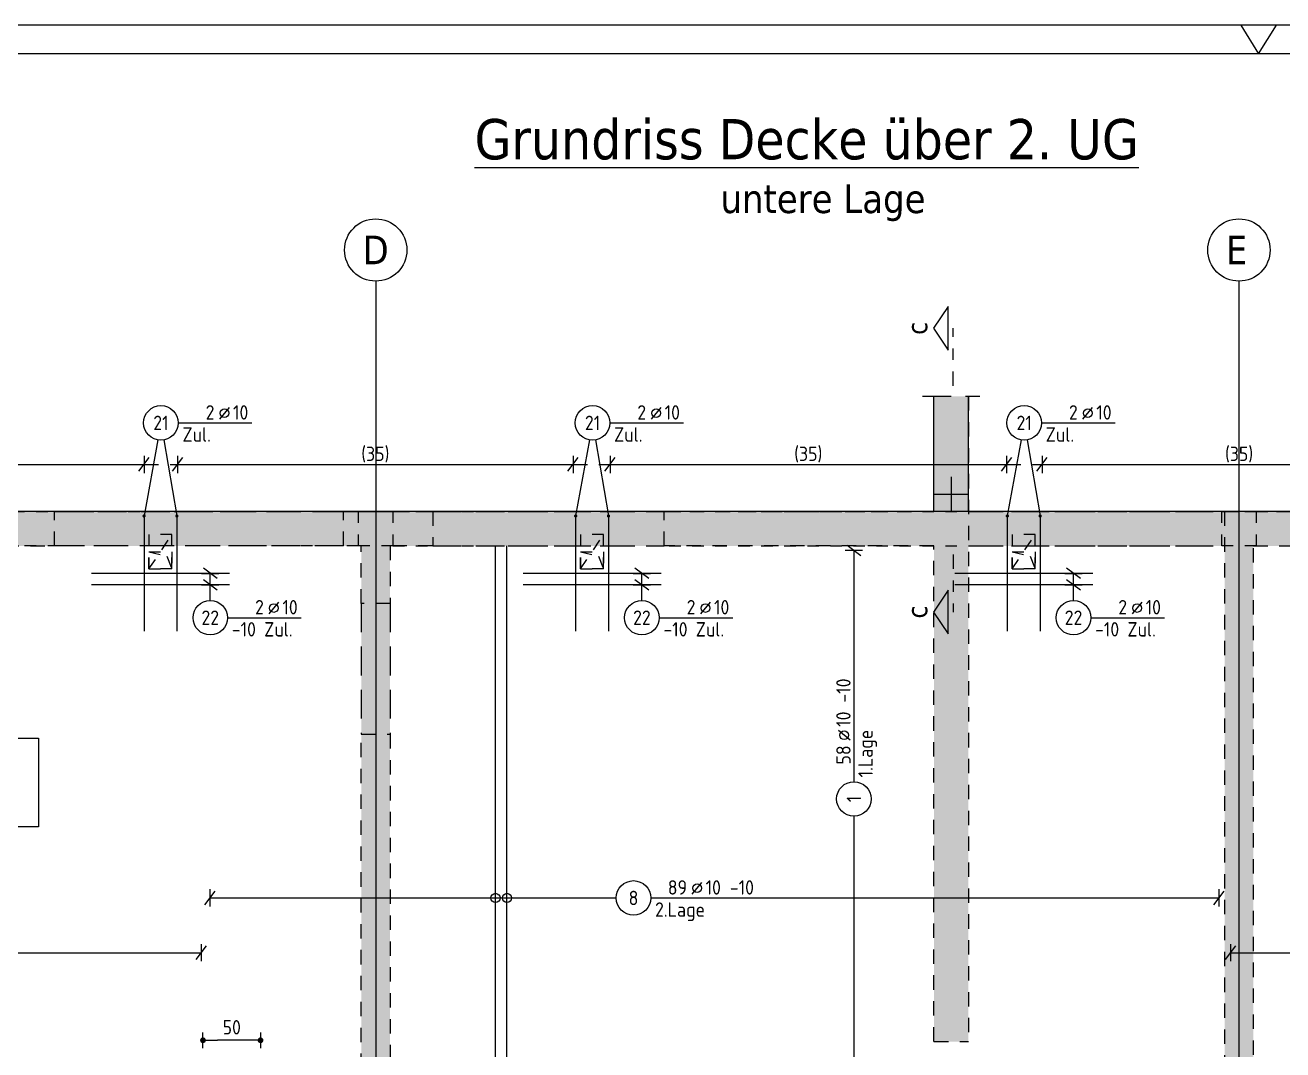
# Model space of a CAD drawing. Extents: x -10 to 81.1, y -14.9 to 49.1.
# Drawn here: x 19.01 to 29.94, y 33.15 to 42.05 of the extents above; entities that cross this region are included whole.
import ezdxf
from ezdxf.enums import TextEntityAlignment as Align

# ---------------------------------------------------------------- set-up
doc = ezdxf.new("R2010")
doc.units = 0
doc.header["$LTSCALE"] = 0.5
for name, pattern in [('AUSGEZOGEN', [1000.01, 1000, 0.01]), ('DASHDOTSMALL', [1.05, 0.5, -0.25, 0.05, -0.25]), ('DASHED', [0.75, 0.5, -0.25]), ('DOT', [0.175, 0.05, -0.125]), ('HIDDEN', [0.375, 0.25, -0.125]), ('HIDDEN2', [0.187, 0.125, -0.062]), ('PUNKT', [0.175, 0.05, -0.125]), ('STRICHLINIE', [0.75, 0.5, -0.25]), ('STRICHPUNKT2', [0.55, 0.25, -0.125, 0.05, -0.125]), ('VERDECKT', [0.375, 0.25, -0.125])]:
    doc.linetypes.add(name, pattern=pattern)
for name, color, linetype in [('1.UG', 7, 'Continuous'), ('ACHSEN', 7, 'Continuous'), ('AFB', 7, 'Continuous'), ('AFU', 7, 'Continuous'), ('BETON', 7, 'Continuous'), ('Brüstung 1.UG', 7, 'Continuous'), ('DD', 7, 'Continuous'), ('DRUEBER', 7, 'Continuous'), ('grau_mittel', 7, 'Continuous'), ('HILFE', 7, 'Continuous'), ('MASSE', 7, 'Continuous'), ('OBJEKT', 7, 'Continuous'), ('RAHMEN', 7, 'Continuous'), ('RND', 7, 'Continuous'), ('SCHNITTE', 7, 'Continuous'), ('SFP_Achsen', 7, 'Continuous'), ('TEXT', 7, 'Continuous'), ('VERDECKT', 7, 'Continuous'), ('VERDECKT2', 7, 'Continuous')]:
    doc.layers.add(name, color=color, linetype=linetype)
doc.styles.add('helv', font='tahoma.ttf')
doc.styles.add('txt', font='isocp.shx')
doc.linetypes.add('AFU_50M', pattern='A,0.45,["/",Standard,S=0.2,R=0,X=-0.01,Y=-0.1],0.07,["/",Standard,S=0.2,R=0,X=-0.01,Y=-0.1],0.45', length=0.97)
doc.dimstyles.new('DOT_I', dxfattribs={"dimscale": 0.5, "dimtxt": 0.25, "dimasz": 0.25, "dimexe": 0.1, "dimexo": 0.3, "dimgap": 0.1, "dimtad": 1, "dimdec": 3, "dimzin": 3, "dimtxsty": 'txt', "dimblk": 'DOT', "dimblk1": 'DOT', "dimblk2": 'DOT', "dimsah": 1, "dimcen": 0.1, "dimse1": 1, "dimse2": 1, "dimazin": 0, "dimtfac": 1, "dimtdec": 4, "dimtix": 1, "dimtmove": 2, "dimatfit": 3, "dimfxl": 0, "dimtvp": 1, "dimtolj": 1, "dimtzin": 0, "dimarcsym": 0})
pattern_1 = [(0, (-9.57269, -37.34887), (0.0396875, 0.079375), [0, -0.079375])]

# ---------------------------------------------------------------- blocks, each defined once
blk = doc.blocks.new('DINA0')
at = {"layer": 'RAHMEN'}
blk.add_line((118.9, 84.1), (0, 84.1), dxfattribs=at)
at = {"layer": 'RAHMEN', "color": 7, "linetype": 'Continuous'}
for p, q in [((59.14, 84.1), (59.45, 83.6)), ((59.45, 83.6), (59.76, 84.1))]:
    blk.add_line(p, q, dxfattribs=at)
at = {"layer": 'RAHMEN', "color": 5}
blk.add_line((118.4, 83.6), (2, 83.6), dxfattribs=at)
blk = doc.blocks.new('DOT')
at = {"layer": 'MASSE', "color": 7, "linetype": 'Continuous'}
for p, q in [((0, 0), (-1, 0)), ((0, 0.54), (0, -0.54))]:
    blk.add_line(p, q, dxfattribs=at)
at = {"layer": 'MASSE', "color": 7, "linetype": 'Continuous', "const_width": 0.2}
blk.add_lwpolyline([(-0.1, 0, 1), (0.1, 0, 1)], format="xyb", close=True, dxfattribs=at)
blk = doc.blocks.new('*D11')
at = {"layer": 'Defpoints', "color": 0, "linetype": 'AUSGEZOGEN', "transparency": 16777216}
for p in [(20.554, 33.232), (20.554, 33.232), (21.054, 33.232)]:
    blk.add_point(p, dxfattribs=at)
at = {"layer": 'MASSE', "color": 0, "linetype": 'AUSGEZOGEN', "lineweight": -2, "transparency": 16777216}
blk.add_line((20.929, 33.232), (20.679, 33.232), dxfattribs=at)
at = {"layer": 'MASSE', "color": 0, "linetype": 'AUSGEZOGEN', "lineweight": -2, "transparency": 16777216, "xscale": 0.125, "yscale": 0.125, "zscale": 0.125, "rotation": 180}
blk.add_blockref('DOT', (20.554, 33.232), dxfattribs=at)
at = {"layer": 'MASSE', "color": 0, "linetype": 'AUSGEZOGEN', "lineweight": -2, "transparency": 16777216, "xscale": 0.125, "yscale": 0.125, "zscale": 0.125}
blk.add_blockref('DOT', (21.054, 33.232), dxfattribs=at)
at = {"layer": 'MASSE', "color": 0, "linetype": 'AUSGEZOGEN', "transparency": 16777216, "insert": (20.804, 33.345), "char_height": 0.125, "attachment_point": 5, "style": 'txt'}
blk.add_mtext('\\A1;50', dxfattribs=at)
blk = doc.blocks.new('lei_gre')
at = {"layer": 'RND', "color": 7, "linetype": 'Continuous'}
for p, q in [((-0.09, -0.12), (0.09, 0.12)), ((0, 0.15), (0, -0.15))]:
    blk.add_line(p, q, dxfattribs=at)
blk = doc.blocks.new('RND_LEI')
at = {"layer": 'RND', "color": 7, "linetype": 'Continuous'}
blk.add_line((1.022, 0.066), (1.19, 0.27), dxfattribs=at)
for centre, radius in [((0, 0), 0.3), ((1.106, 0.168), 0.075)]:
    blk.add_circle(centre, radius, dxfattribs=at)
at = {"layer": 'RND', "color": 7, "linetype": 'Continuous', "style": 'txt'}
blk.add_attdef('ANZ', text='', height=0.25, dxfattribs=at).set_placement((0.931, 0.057), align=Align.RIGHT)
for tag, p in [('DUM', (1.253, 0.057)), ('ABSTD', (1.674, 0.057)), ('POSTXT', (0.374, -0.327))]:
    blk.add_attdef(tag, p, '', height=0.25, dxfattribs=at)
blk.add_attdef('POSL', text='', height=0.25, dxfattribs=at).set_placement((0, 0), align=Align.MIDDLE)
blk = doc.blocks.new('SCHN-2')
at = {"layer": 'SCHNITTE', "color": 6, "linetype": 'Continuous'}
blk.add_lwpolyline([(0.378, 0.088), (0, 0.34), (-0.378, 0.088)], close=True, dxfattribs=at)
at = {"layer": 'SCHNITTE', "color": 1, "linetype": 'DASHDOTSMALL', "style": 'helv'}
blk.add_attdef('SCHN-2', text='', height=0.35, dxfattribs=at).set_placement((0, 0.45), align=Align.CENTER)

msp = doc.modelspace()

# ---------------------------------------------------------------- hatches: boundary and pattern name
at = {"layer": '1.UG', "linetype": 'DOT'}
h = msp.add_hatch(dxfattribs=at)
h.set_pattern_fill('DOTS', scale=0.05, double=1)
h.set_pattern_definition(pattern_1)
h.paths.add_polyline_path([(32.3895, 25.8013), (32.3895, 25.5513), (33.9795, 25.5513), (33.9795, 23.5763), (32.3895, 23.5763), (32.3895, 23.3263), (37.1795, 23.3263), (37.1795, 24.0363), (36.9295, 24.0363), (36.9295, 23.5763), (34.2295, 23.5763), (34.2295, 25.5513), (36.9295, 25.5513), (36.9295, 25.0863), (37.1795, 25.0863), (37.1795, 25.951), (36.9295, 25.951), (36.9295, 25.8013)], flags=17)
h.paths.add_polyline_path([(13.3545, 23.3263), (13.3545, 23.5763), (9.5895, 23.5763), (9.5895, 23.3263)], flags=17)
h.paths.add_polyline_path([(4.6895, 25.7213), (4.6895, 37.5263), (8.1795, 37.5263), (8.1795, 29.5763), (9.5545, 29.5763), (9.5545, 29.8263), (8.4295, 29.8263), (8.4295, 37.5263), (10.6795, 37.5263), (10.6795, 36.2863), (10.9295, 36.2863), (10.9295, 37.8263), (4.5295, 37.8263), (4.5295, 30.7513), (4.4795, 30.7513), (4.4795, 26.0213), (4.0245, 26.0213), (4.0245, 25.7213)])
h.paths.add_polyline_path([(10.9295, 35.1513), (10.6795, 35.1513), (10.6795, 29.5763), (10.9295, 29.5763)])
h.paths.add_polyline_path([(43.1545, 23.6013), (43.1545, 23.3013), (43.4545, 23.3013), (43.4545, 23.6013)])
h.paths.add_polyline_path([(43.4545, 30.3263), (43.1545, 30.3263), (43.1545, 29.5763), (43.4545, 29.5763)])
h.paths.add_polyline_path([(43.4545, 37.8263), (36.9295, 37.8263), (36.9295, 36.2863), (37.1795, 36.2863), (37.1795, 37.5263), (39.4295, 37.5263), (39.4295, 29.8263), (38.3045, 29.8263), (38.3045, 29.5763), (39.6795, 29.5763), (39.6795, 37.5263), (43.1545, 37.5263), (43.1545, 32.8263), (43.4545, 32.8263)])
h.paths.add_polyline_path([(36.9295, 29.8263), (35.8795, 29.8263), (35.8795, 29.5763), (37.1795, 29.5763), (37.1795, 35.1513), (36.9295, 35.1513)])
h.paths.add_polyline_path([(34.2295, 29.6313), (34.4795, 29.6313), (34.4795, 30.3263), (34.2295, 30.3263)])
h.paths.add_polyline_path([(32.3795, 30.3263), (32.1295, 30.3263), (32.1295, 29.6313), (32.3795, 29.6313)])
h.paths.add_polyline_path([(30.7295, 30.3263), (30.4795, 30.3263), (30.4795, 29.6313), (30.7295, 29.6313)])
h.paths.add_polyline_path([(28.6295, 30.3263), (28.3795, 30.3263), (28.3795, 29.6313), (28.6295, 29.6313)])
h.paths.add_polyline_path([(26.7295, 29.6313), (26.9795, 29.6313), (26.9795, 30.3263), (26.7295, 30.3263)])
h.paths.add_polyline_path([(24.6295, 29.6313), (24.8795, 29.6313), (24.8795, 30.3263), (24.6295, 30.3263)])
h.paths.add_polyline_path([(22.9795, 29.6313), (23.2295, 29.6313), (23.2295, 30.3263), (22.9795, 30.3263)])
h.paths.add_polyline_path([(21.1295, 30.3263), (20.8795, 30.3263), (20.8795, 29.6313), (21.1295, 29.6313)])
h.paths.add_polyline_path([(19.2295, 29.6313), (19.4795, 29.6313), (19.4795, 30.3263), (19.2295, 30.3263)])
h.paths.add_polyline_path([(17.1295, 29.6313), (17.3795, 29.6313), (17.3795, 30.3263), (17.1295, 30.3263)])
h.paths.add_polyline_path([(15.7295, 30.3263), (15.4795, 30.3263), (15.4795, 29.6313), (15.7295, 29.6313)])
h.paths.add_polyline_path([(13.6295, 30.3263), (13.3795, 30.3263), (13.3795, 29.6313), (13.6295, 29.6313)])
h.paths.add_polyline_path([(14.7045, 37.8263), (14.4045, 37.8263), (14.4045, 37.5263), (14.7045, 37.5263)])
h.paths.add_polyline_path([(21.9045, 37.5263), (22.2045, 37.5263), (22.2045, 37.8263), (21.9045, 37.8263)])
h.paths.add_polyline_path([(29.7045, 37.8263), (29.4045, 37.8263), (29.4045, 37.5263), (29.7045, 37.5263)])
h.paths.add_polyline_path([(31.1045, 23.5763), (19.0295, 23.5763), (19.0295, 27.7013), (20.2295, 27.7013), (20.2295, 27.9513), (17.4645, 27.9513), (17.4645, 27.7013), (17.6145, 27.7013), (17.6145, 26.5113), (14.7645, 26.5113), (14.7645, 27.7013), (16.5795, 27.7013), (16.5795, 27.9513), (8.1795, 27.9513), (8.1795, 23.3263), (8.5795, 23.3263), (8.5795, 23.5763), (8.4295, 23.5763), (8.4295, 27.7013), (14.5145, 27.7013), (14.5145, 23.5763), (14.3645, 23.5763), (14.3645, 23.3263), (14.9145, 23.3263), (14.9145, 23.5763), (14.7645, 23.5763), (14.7645, 26.2613), (17.8645, 26.2613), (17.8645, 27.7013), (18.7795, 27.7013), (18.7795, 23.5763), (15.9245, 23.5763), (15.9245, 23.3263), (31.5045, 23.3263), (31.5045, 23.5763), (31.3545, 23.5763), (31.3545, 25.5513), (31.5045, 25.5513), (31.5045, 25.8013), (31.3545, 25.8013), (31.3545, 27.7013), (36.9295, 27.7013), (36.9295, 26.836), (37.1795, 26.836), (37.1795, 27.9513), (31.1045, 27.9513)])
h.paths.add_polyline_path([(4.4795, 22.3263), (4.6895, 22.3263), (4.6895, 23.6713), (4.0245, 23.6713), (4.0245, 23.3713), (4.4795, 23.3713)])
at = {"layer": 'Brüstung 1.UG', "linetype": 'DOT'}
h = msp.add_hatch(dxfattribs=at)
h.set_pattern_fill('DOTS', color=102, scale=0.05, double=1)
h.set_pattern_definition(pattern_1)
h.paths.add_polyline_path([(14.4045, 37.5263), (14.4045, 37.8263), (10.9295, 37.8263), (10.9295, 37.5263)])
h.paths.add_polyline_path([(21.9045, 37.5263), (21.9045, 37.8263), (14.7045, 37.8263), (14.7045, 37.5263)])
h.paths.add_polyline_path([(29.4045, 37.5263), (29.4045, 37.8263), (22.2045, 37.8263), (22.2045, 37.5263)])
h.paths.add_polyline_path([(36.9295, 37.5263), (36.9295, 37.8263), (29.7045, 37.8263), (29.7045, 37.5263)])
h.paths.add_polyline_path([(43.4545, 29.5763), (43.1545, 29.5763), (43.1545, 23.6013), (43.4545, 23.6013)])
h.paths.add_polyline_path([(43.1545, 22.3263), (43.4545, 22.3263), (43.4545, 23.3013), (43.1545, 23.3013)])
at = {"layer": 'grau_mittel'}
h = msp.add_hatch(color=61, dxfattribs=at)
h.paths.add_polyline_path([(11.7045, 26.0763), (11.7045, 25.8263), (13.7145, 25.8263), (13.7145, 26.0763)])
h.paths.add_polyline_path([(20.7295, 26.0763), (20.7295, 25.8263), (22.6795, 25.8263), (22.6795, 26.0763), (22.1795, 26.0763), (22.1795, 30.2813), (21.9295, 30.2813), (21.9295, 26.0763)])
h.paths.add_polyline_path([(17.6145, 26.0763), (17.6145, 26.0113), (17.3645, 26.0113), (17.3645, 26.0763), (15.0145, 26.0763), (15.0145, 26.0113), (14.7645, 26.0113), (14.7645, 26.0763), (13.7145, 26.0763), (13.7145, 25.8263), (20.1295, 25.8263), (20.1295, 26.0763)])
h.paths.add_polyline_path([(26.9045, 33.2212), (27.2045, 33.2212), (27.2045, 38.8263), (26.9045, 38.8263), (26.9045, 37.8263), (24.5595, 37.8263), (24.5595, 37.5263), (26.9045, 37.5263)])
h.paths.add_polyline_path([(27.2045, 32.6212), (26.9045, 32.6212), (26.9045, 26.0763), (23.2795, 26.0763), (23.2795, 25.8263), (27.2045, 25.8263)])
h = msp.add_hatch(color=61, dxfattribs=at)
h.paths.add_polyline_path([(10.6545, 36.5263), (10.9545, 36.5263), (10.9545, 37.5263), (19.2645, 37.5263), (19.2645, 37.8263), (18.1545, 37.8263), (18.1545, 38.0713), (17.8545, 38.0713), (17.8545, 37.8263), (10.6545, 37.8263)])
h.paths.add_polyline_path([(10.9545, 35.9262), (10.6545, 35.9262), (10.6545, 25.8263), (11.7045, 25.8263), (11.7045, 26.0763), (10.9545, 26.0763)])
h = msp.add_hatch(color=61, dxfattribs=at)
h.paths.add_polyline_path([(37.6895, 33.5763), (37.6895, 33.3263), (37.7995, 33.3263), (37.7995, 33.5763)])
h.paths.add_polyline_path([(16.9295, 22.3263), (17.1795, 22.3263), (17.1795, 23.3263), (17.4145, 23.3263), (17.4145, 23.5763), (16.7945, 23.5763), (16.7945, 23.3263), (16.9295, 23.3263)])
h.paths.add_polyline_path([(8.1795, 28.9762), (8.4295, 28.9762), (8.4295, 29.1663), (8.1795, 29.1663)])
h.paths.add_polyline_path([(8.4295, 28.7762), (8.1795, 28.7762), (8.1795, 27.6513), (4.7545, 27.6513), (4.7545, 30.5013), (8.1795, 30.5013), (8.1795, 30.3013), (8.4295, 30.3013), (8.4295, 30.9013), (8.1795, 30.9013), (8.1795, 30.7513), (4.7545, 30.7513), (4.7545, 37.5263), (8.1795, 37.5263), (8.1795, 32.4013), (8.4295, 32.4013), (8.4295, 37.8263), (4.4545, 37.8263), (4.4545, 30.7513), (4.4045, 30.7513), (4.4045, 22.3263), (4.7545, 22.3263), (4.7545, 23.3263), (8.5495, 23.3263), (8.5495, 23.5763), (8.4295, 23.5763), (8.4295, 24.3213), (8.1795, 24.3213), (8.1795, 23.5763), (4.7545, 23.5763), (4.7545, 27.4013), (8.1795, 27.4013), (8.1795, 26.3313), (8.4295, 26.3313)])
h.paths.add_polyline_path([(11.4295, 23.5763), (11.4295, 23.3263), (14.7845, 23.3263), (14.7845, 23.5763)])
h.paths.add_polyline_path([(11.1295, 23.3263), (11.1295, 23.5763), (10.5595, 23.5763), (10.5595, 23.3263), (10.6795, 23.3263), (10.6795, 22.3263), (10.9295, 22.3263), (10.9295, 23.3263)])
h.paths.add_polyline_path([(19.6245, 23.3263), (19.6245, 23.5763), (19.4245, 23.5763), (19.4245, 23.3263)])
h.paths.add_polyline_path([(27.2845, 23.3263), (27.2845, 23.5763), (19.9244, 23.5763), (19.9244, 23.3263)])
h.paths.add_polyline_path([(31.7545, 25.5513), (32.1545, 25.5513), (32.1545, 25.8013), (32.0045, 25.8013), (32.0045, 27.5012), (31.7545, 27.5012)])
h.paths.add_polyline_path([(34.2295, 25.3512), (33.9795, 25.3512), (33.9795, 23.5763), (32.0045, 23.5763), (32.0045, 25.3511), (31.7545, 25.3511), (31.7545, 23.5763), (29.6795, 23.5763), (29.6795, 24.1963), (29.4295, 24.1963), (29.4295, 23.5763), (27.5845, 23.5763), (27.5845, 23.3263), (30.0545, 23.3263), (30.0545, 22.3263), (30.3045, 22.3263), (30.3045, 23.3263), (36.9295, 23.3263), (36.9295, 22.3263), (37.1795, 22.3263), (37.1795, 24.0363), (36.9295, 24.0363), (36.9295, 23.5763), (34.2295, 23.5763)])
h.paths.add_polyline_path([(36.7795, 27.9513), (36.7795, 27.7013), (36.9295, 27.7013), (36.9295, 26.8363), (37.1795, 26.8363), (37.1795, 27.9513)])
h.paths.add_polyline_path([(37.1795, 25.3362), (37.0995, 25.3362), (37.0995, 25.4862), (37.1795, 25.4862), (37.1795, 25.9513), (36.9295, 25.9513), (36.9295, 25.8013), (34.2295, 25.8012), (34.2295, 27.7013), (36.5295, 27.7013), (36.5295, 27.9513), (33.0395, 27.9513), (33.0395, 27.7013), (33.9795, 27.7012), (33.9795, 25.8013), (33.0395, 25.8013), (33.0395, 25.5513), (36.9295, 25.5513), (36.9295, 25.0863), (37.1795, 25.0863)])
h.paths.add_polyline_path([(36.5295, 30.2013), (36.5295, 30.4513), (35.7495, 30.4513), (35.7495, 30.2013)])
h.paths.add_polyline_path([(36.8295, 30.4513), (36.8295, 30.2013), (37.7995, 30.2013), (37.7995, 30.4513), (37.1795, 30.4513), (37.1795, 32.0963), (36.9295, 32.0963), (36.9295, 30.4513)])
h.paths.add_polyline_path([(29.9795, 30.4513), (29.9795, 30.2013), (30.8645, 30.2013), (30.8645, 30.4513)])
h.paths.add_polyline_path([(32.1545, 27.9513), (29.4295, 27.9513), (29.4295, 25.2063), (29.6795, 25.2063), (29.6795, 27.7013), (31.7545, 27.7013), (31.7545, 27.7012), (32.0045, 27.7012), (32.0045, 27.7013), (32.1545, 27.7013)])
h.paths.add_polyline_path([(31.5595, 37.6262), (31.5595, 37.5263), (35.0495, 37.5263), (35.0495, 37.6262), (35.2495, 37.6262), (35.2495, 37.5263), (36.9295, 37.5263), (36.9295, 32.3963), (37.1795, 32.3963), (37.1795, 33.3263), (37.5895, 33.3263), (37.5895, 33.5763), (37.1795, 33.5763), (37.1795, 37.5263), (39.4295, 37.5263), (39.4295, 33.5763), (38.8095, 33.5763), (38.8095, 33.3263), (39.4295, 33.3263), (39.4295, 30.4513), (38.8095, 30.4513), (38.8095, 30.2013), (39.4295, 30.2013), (39.4295, 30.0013), (39.6795, 30.0013), (39.6795, 37.5263), (43.1545, 37.5263), (43.1545, 28.3513), (39.6795, 28.3513), (39.6795, 28.5013), (39.4295, 28.5013), (39.4295, 27.1013), (39.6795, 27.1013), (39.6795, 27.4763), (39.5795, 27.4763), (39.5795, 27.8263), (39.6795, 27.8263), (39.6795, 28.1013), (43.1545, 28.1013), (43.1545, 23.2763), (39.6795, 23.2763), (39.6795, 24.0763), (39.4295, 24.0763), (39.4295, 22.8763), (39.6795, 22.8763), (39.6795, 23.0263), (43.1545, 23.0263), (43.1545, 22.3263), (43.4545, 22.3263), (43.4545, 37.8263), (29.4295, 37.8263), (29.4295, 29.7313), (29.6795, 29.7313), (29.6795, 37.5263), (31.3595, 37.5263), (31.3595, 37.6262)])
h = msp.add_hatch(color=61, dxfattribs=at)
h.paths.add_polyline_path([(19.2645, 37.8263), (19.2645, 37.5263), (21.7745, 37.5263), (21.7745, 37.8263)])
h.paths.add_polyline_path([(22.1795, 37.5263), (22.5495, 37.5263), (22.5495, 37.8263), (21.7745, 37.8263), (21.7745, 37.5263), (21.9295, 37.5263), (21.9295, 37.0263), (22.1795, 37.0263)])
h.paths.add_polyline_path([(24.5595, 37.5263), (24.5595, 37.8263), (22.5495, 37.8263), (22.5495, 37.5263)])
msp.add_hatch(color=61, dxfattribs=at).paths.add_polyline_path([(27.2045, 37.8263), (27.2045, 37.5263), (29.4295, 37.5263), (29.4295, 37.8263)])
h = msp.add_hatch(color=61, dxfattribs=at)
h.paths.add_polyline_path([(22.1795, 31.4163), (21.9295, 31.4163), (21.9295, 30.2813), (22.1795, 30.2813)])
h.paths.add_polyline_path([(22.1795, 35.8913), (21.9295, 35.8913), (21.9295, 31.4163), (22.1795, 31.4163)])
h.paths.add_polyline_path([(22.1795, 37.0263), (21.9295, 37.0263), (21.9295, 35.8913), (22.1795, 35.8913)])

# ---------------------------------------------------------------- linework, layer by layer
at = {"layer": '1.UG', "color": 7, "linetype": 'PUNKT', "lineweight": -2}
for points in [[(21.9045, 37.8263), (22.2045, 37.8263), (22.2045, 37.5263), (21.9045, 37.5263)], [(29.4045, 37.8263), (29.7045, 37.8263), (29.7045, 37.5263), (29.4045, 37.5263)]]:
    msp.add_lwpolyline(points, close=True, dxfattribs=at)
at = {"layer": 'ACHSEN', "color": 140, "linetype": 'AUSGEZOGEN'}
for p, q in [((22.0545, 39.8263), (22.0545, 22.3263)), ((29.5545, 39.8263), (29.5545, 22.3263)), ((43.4545, 37.8263), (2.2545, 37.8263))]:
    msp.add_line(p, q, dxfattribs=at)
at = {"layer": 'AFB', "color": 1, "linetype": 'AUSGEZOGEN'}
msp.add_line((27.0545, 38.1263), (27.0545, 37.8263), dxfattribs=at)
at = {"layer": 'AFU', "color": 8, "linetype": 'AFU_50M'}
msp.add_line((26.9045, 37.9763), (27.2045, 37.9763), dxfattribs=at)
at = {"layer": 'BETON', "color": 6, "linetype": 'AUSGEZOGEN'}
for p, q in [((26.9045, 37.8263), (26.9045, 38.8263)), ((27.2045, 37.8263), (27.2045, 38.8263)), ((26.9045, 37.8263), (18.1545, 37.8263)), ((43.4545, 37.8263), (27.2045, 37.8263))]:
    msp.add_line(p, q, dxfattribs=at)
at = {"layer": 'Brüstung 1.UG', "color": 102, "linetype": 'DOT'}
for p, q in [((14.7045, 37.8263), (21.9045, 37.8263)), ((22.2045, 37.8263), (29.4045, 37.8263)), ((29.7045, 37.8263), (36.9295, 37.8263)), ((21.9045, 37.5263), (14.7045, 37.5263)), ((22.2045, 37.5263), (29.4045, 37.5263)), ((29.7045, 37.5263), (36.9295, 37.5263))]:
    msp.add_line(p, q, dxfattribs=at)
at = {"layer": 'DD', "color": 7, "linetype": 'HIDDEN2'}
for p, q in [((20.0845, 37.4763), (20.2412, 37.4361)), ((20.2412, 37.4361), (20.2845, 37.3263)), ((23.8344, 37.4763), (23.9912, 37.4361)), ((23.9912, 37.4361), (24.0344, 37.3263)), ((27.5845, 37.4763), (27.7412, 37.4361)), ((27.7412, 37.4361), (27.7845, 37.3263))]:
    msp.add_line(p, q, dxfattribs=at)
for points in [[(20.0845, 37.4763), (20.2845, 37.4763), (20.2845, 37.3263), (20.0845, 37.3263)], [(23.8344, 37.4763), (24.0344, 37.4763), (24.0344, 37.3263), (23.8344, 37.3263)], [(27.5845, 37.4763), (27.7845, 37.4763), (27.7845, 37.3263), (27.5845, 37.3263)]]:
    msp.add_lwpolyline(points, close=True, dxfattribs=at)
at = {"layer": 'DRUEBER', "color": 7, "linetype": 'PUNKT'}
for p, q in [((20.0845, 37.3263), (20.2845, 37.6263)), ((23.8344, 37.3263), (24.0344, 37.6263)), ((27.5845, 37.3263), (27.7845, 37.6263))]:
    msp.add_line(p, q, dxfattribs=at)
for points in [[(20.0845, 37.3263), (20.2845, 37.3263), (20.2845, 37.6263), (20.0845, 37.6263)], [(23.8344, 37.3263), (24.0344, 37.3263), (24.0344, 37.6263), (23.8344, 37.6263)], [(27.5845, 37.3263), (27.7845, 37.3263), (27.7845, 37.6263), (27.5845, 37.6263)]]:
    msp.add_lwpolyline(points, close=True, dxfattribs=at)
at = {"layer": 'HILFE', "color": 102, "linetype": 'DASHED'}
msp.add_line((26.8045, 38.8263), (27.3045, 38.8263), dxfattribs=at)
at = {"layer": 'OBJEKT', "color": 1, "linetype": 'AUSGEZOGEN'}
msp.add_lwpolyline([(17.9594, 35.8557), (19.1258, 35.8557), (19.1258, 35.0861), (17.9594, 35.0861)], close=True, dxfattribs=at)
at = {"layer": 'RND', "color": 7, "linetype": 'AUSGEZOGEN'}
for p, q in [((20.3383, 38.595), (20.9783, 38.595)), ((24.0883, 38.595), (24.7283, 38.595)), ((27.8383, 38.595), (28.4783, 38.595)), ((16.5638, 38.2344), (20.0427, 38.2344)), ((20.3336, 38.2344), (23.7687, 38.2344)), ((24.0902, 38.2344), (27.5352, 38.2344)), ((27.8442, 38.2344), (31.2671, 38.2344)), ((26.2091, 37.4873), (26.2091, 35.4783)), ((20.7673, 36.9029), (21.4073, 36.9029)), ((24.5172, 36.9029), (25.1572, 36.9029)), ((28.2673, 36.9029), (28.9073, 36.9029)), ((26.2091, 35.1783), (26.2091, 31.8811)), ((20.6148, 34.4686), (24.1442, 34.4686)), ((24.4442, 34.4686), (29.3808, 34.4686)), ((15.9734, 33.993), (20.5391, 33.993)), ((29.4817, 33.993), (30.7025, 33.993))]:
    msp.add_line(p, q, dxfattribs=at)
at = {"layer": 'RND', "color": 102, "linetype": 'AUSGEZOGEN'}
for p, q in [((20.1616, 38.4474), (20.0418, 37.7863)), ((20.2137, 38.4471), (20.3272, 37.7863)), ((23.9115, 38.4474), (23.7917, 37.7863)), ((23.9637, 38.4471), (24.0772, 37.7863)), ((27.6616, 38.4474), (27.5418, 37.7863)), ((27.7137, 38.4471), (27.8272, 37.7863)), ((20.6173, 37.0529), (20.6173, 37.2869)), ((24.3672, 37.0529), (24.3672, 37.2869)), ((28.1173, 37.0529), (28.1173, 37.2869))]:
    msp.add_line(p, q, dxfattribs=at)
at = {"layer": 'RND', "color": 7, "linetype": 'VERDECKT'}
for p, q in [((20.0427, 38.2344), (20.3336, 38.2344)), ((23.7687, 38.2344), (24.0902, 38.2344)), ((27.5352, 38.2344), (27.8442, 38.2344))]:
    msp.add_line(p, q, dxfattribs=at)
at = {"layer": 'RND', "color": 7, "linetype": 'AUSGEZOGEN', "const_width": 0.014}
for points in [[(20.0348, 37.7863, 1), (20.0488, 37.7863, 1)], [(20.3342, 37.7863, -1), (20.3202, 37.7863, -1)], [(23.7847, 37.7863, 1), (23.7987, 37.7863, 1)], [(24.0842, 37.7863, -1), (24.0702, 37.7863, -1)], [(27.5348, 37.7863, 1), (27.5488, 37.7863, 1)], [(27.8342, 37.7863, -1), (27.8202, 37.7863, -1)]]:
    msp.add_lwpolyline(points, format="xyb", close=True, dxfattribs=at)
at = {"layer": 'RND', "color": 1, "linetype": 'AUSGEZOGEN'}
for points in [[(20.0418, 37.7863), (20.0418, 36.7863)], [(20.3272, 37.7863), (20.3272, 36.7863)], [(23.7917, 37.7863), (23.7917, 36.7863)], [(24.0772, 37.7863), (24.0772, 36.7863)], [(27.5418, 37.7863), (27.5418, 36.7863)], [(27.8272, 37.7863), (27.8272, 36.7863)], [(23.095, 31.4263), (23.095, 37.5263)], [(23.195, 31.4263), (23.195, 37.5263)], [(20.7845, 37.2869), (19.5845, 37.2869)], [(24.5344, 37.2869), (23.3344, 37.2869)], [(28.2845, 37.2869), (27.0845, 37.2869)], [(20.7845, 37.1869), (19.5845, 37.1869)], [(24.5344, 37.1869), (23.3344, 37.1869)], [(28.2845, 37.1869), (27.0845, 37.1869)]]:
    msp.add_lwpolyline(points, dxfattribs=at)
at = {"layer": 'RND', "color": 7, "linetype": 'AUSGEZOGEN'}
for centre in [(23.095, 34.4686), (23.195, 34.4686)]:
    msp.add_circle(centre, 0.04, dxfattribs=at)
at = {"layer": 'SCHNITTE', "color": 6, "linetype": 'STRICHPUNKT2'}
for p, q in [((27.0711, 38.9167), (27.0711, 39.4167)), ((27.0711, 37.4522), (27.0711, 36.9522))]:
    msp.add_line(p, q, dxfattribs=at)
at = {"layer": 'SFP_Achsen', "color": 7, "linetype": 'AUSGEZOGEN'}
for centre in [(22.0545, 40.0967), (29.5545, 40.0967)]:
    msp.add_circle(centre, 0.2705, dxfattribs=at)
at = {"layer": 'VERDECKT', "color": 7, "linetype": 'VERDECKT', "lineweight": -2}
for p, q in [((26.9045, 37.8263), (26.9045, 38.8263)), ((27.2045, 38.8263), (27.2045, 33.2212)), ((19.2645, 37.8263), (18.1545, 37.8263)), ((19.2645, 37.5263), (19.2645, 37.8263)), ((21.7745, 37.8263), (22.5495, 37.8263)), ((21.7745, 37.5263), (21.7745, 37.8263)), ((22.5495, 37.8263), (22.5495, 37.5263)), ((24.5595, 37.5263), (24.5595, 37.8263)), ((24.5595, 37.8263), (26.9045, 37.8263)), ((29.4295, 37.8263), (29.4295, 29.7313)), ((29.4295, 37.8263), (43.4545, 37.8263)), ((10.9545, 37.5263), (19.2645, 37.5263)), ((21.9295, 37.5263), (21.7745, 37.5263)), ((21.9295, 37.0263), (21.9295, 37.5263)), ((22.5495, 37.5263), (22.1795, 37.5263)), ((22.1795, 37.5263), (22.1795, 37.0263)), ((26.9045, 37.5263), (24.5595, 37.5263)), ((26.9045, 33.2212), (26.9045, 37.5263)), ((29.6795, 29.7313), (29.6795, 37.5263)), ((29.6795, 37.5263), (31.3595, 37.5263)), ((22.1795, 37.0263), (21.9295, 37.0263)), ((21.9295, 35.8913), (22.1795, 35.8913)), ((21.9295, 31.4163), (21.9295, 35.8913)), ((22.1795, 35.8913), (22.1795, 31.4163))]:
    msp.add_line(p, q, dxfattribs=at)
at = {"layer": 'VERDECKT', "color": 7, "linetype": 'HIDDEN'}
msp.add_line((26.9045, 33.2212), (27.2045, 33.2212), dxfattribs=at)
at = {"layer": 'VERDECKT2', "color": 7, "linetype": 'STRICHLINIE', "lineweight": -2}
for p, q in [((19.2645, 37.8263), (21.7745, 37.8263)), ((22.5495, 37.8263), (24.5595, 37.8263)), ((27.2045, 37.8263), (29.4295, 37.8263)), ((21.7745, 37.5263), (19.2645, 37.5263)), ((22.5495, 37.5263), (24.5595, 37.5263)), ((27.2045, 37.5263), (29.4295, 37.5263)), ((21.9295, 37.0263), (21.9295, 35.8913)), ((22.1795, 37.0263), (22.1795, 35.8913))]:
    msp.add_line(p, q, dxfattribs=at)

# ---------------------------------------------------------------- block references
at = {"xscale": 0.5, "yscale": 0.5, "zscale": 0.5}
msp.add_blockref('DINA0', (0, 0), dxfattribs=at)
at = {"layer": 'RND', "color": 7, "linetype": 'AUSGEZOGEN', "xscale": 0.5, "yscale": 0.5, "zscale": 0.5}
for p, values in [((20.1883, 38.595), {'POSL': '21', 'DUM': '10', 'ANZ': '2', 'POSTXT': 'Zul.'}), ((23.9383, 38.595), {'POSL': '21', 'DUM': '10', 'ANZ': '2', 'POSTXT': 'Zul.'}), ((27.6883, 38.595), {'POSL': '21', 'DUM': '10', 'ANZ': '2', 'POSTXT': 'Zul.'}), ((20.6173, 36.9029), {'POSL': '22', 'DUM': '10', 'ANZ': '2', 'POSTXT': '-10 Zul.'}), ((24.3672, 36.9029), {'POSL': '22', 'DUM': '10', 'ANZ': '2', 'POSTXT': '-10 Zul.'}), ((28.1173, 36.9029), {'POSL': '22', 'DUM': '10', 'ANZ': '2', 'POSTXT': '-10 Zul.'}), ((24.2942, 34.4686), {'POSL': '8', 'DUM': '10', 'ANZ': '89', 'ABSTD': '-10', 'POSTXT': '2.Lage'})]:
    msp.add_blockref('RND_LEI', p, dxfattribs=at).add_auto_attribs(values)
for p in [(20.0427, 38.2344), (20.3336, 38.2344), (23.7687, 38.2344), (24.0902, 38.2344), (27.5352, 38.2344), (27.8442, 38.2344), (20.6148, 34.4686), (29.3808, 34.4686), (20.5391, 33.993), (29.4817, 33.993)]:
    msp.add_blockref('lei_gre', p, dxfattribs=at)
for p, rotation in [((26.2091, 37.4873), 270), ((20.6173, 37.2869), 90), ((24.3672, 37.2869), 90), ((28.1173, 37.2869), 90), ((20.6173, 37.1869), 90), ((24.3672, 37.1869), 90), ((28.1173, 37.1869), 90)]:
    msp.add_blockref('lei_gre', p, dxfattribs=dict(at, rotation=rotation))
at = {"layer": 'RND', "color": 7, "linetype": 'AUSGEZOGEN', "xscale": 0.5, "yscale": 0.5, "zscale": 0.5, "rotation": 90}
msp.add_blockref('RND_LEI', (26.2091, 35.3283), dxfattribs=at).add_auto_attribs({'POSL': '1', 'DUM': '10', 'ANZ': '58', 'ABSTD': '-10', 'POSTXT': '1.Lage'})
at = {"layer": 'SCHNITTE', "color": 6, "linetype": 'STRICHPUNKT2', "xscale": 0.5, "yscale": 0.5, "zscale": 0.5, "rotation": 90}
for p in [(27.0711, 39.4167), (27.0711, 36.9522)]:
    msp.add_blockref('SCHN-2', p, dxfattribs=at).add_auto_attribs({'SCHN-2': 'c'})

# ---------------------------------------------------------------- texts
at = {"layer": 'RND', "color": 7, "linetype": 'AUSGEZOGEN', "style": 'txt'}
for p in [(22.0512, 38.3269), (25.8127, 38.3269), (29.5556, 38.3269)]:
    msp.add_text('(35)', height=0.125, dxfattribs=at).set_placement(p, align=Align.MIDDLE)
at = {"layer": 'SFP_Achsen', "color": 6, "linetype": 'AUSGEZOGEN', "style": 'helv'}
for s, p in [('D', (21.9404, 39.9723)), ('E', (29.4404, 39.9723))]:
    msp.add_text(s, height=0.25, dxfattribs=at).set_placement(p)
at = {"layer": 'TEXT', "color": 5, "linetype": 'AUSGEZOGEN', "style": 'helv'}
msp.add_text('%%UGrundriss Decke über 2. UG', height=0.35, dxfattribs=at).set_placement((22.9135, 40.8847))
at = {"layer": 'TEXT', "color": 6, "linetype": 'AUSGEZOGEN', "style": 'helv'}
msp.add_text('untere Lage', height=0.25, dxfattribs=at).set_placement((25.05, 40.4178))

# ---------------------------------------------------------------- dimensions: what is measured, and where the dimension line sits
at = {"layer": 'MASSE', "color": 7, "linetype": 'AUSGEZOGEN'}
dim = msp.add_linear_dim(base=(20.5545, 33.2322), p1=(21.0545, 33.2322), p2=(20.5545, 33.2322), dimstyle='DOT_I', override={"dimdec": 0, "dimlfac": 100}, dxfattribs=at)
dim.commit()
dim.dimension.update_dxf_attribs({"geometry": '*D11', "text_midpoint": (20.8045, 33.3447)})

doc.saveas('drawing.dxf')
